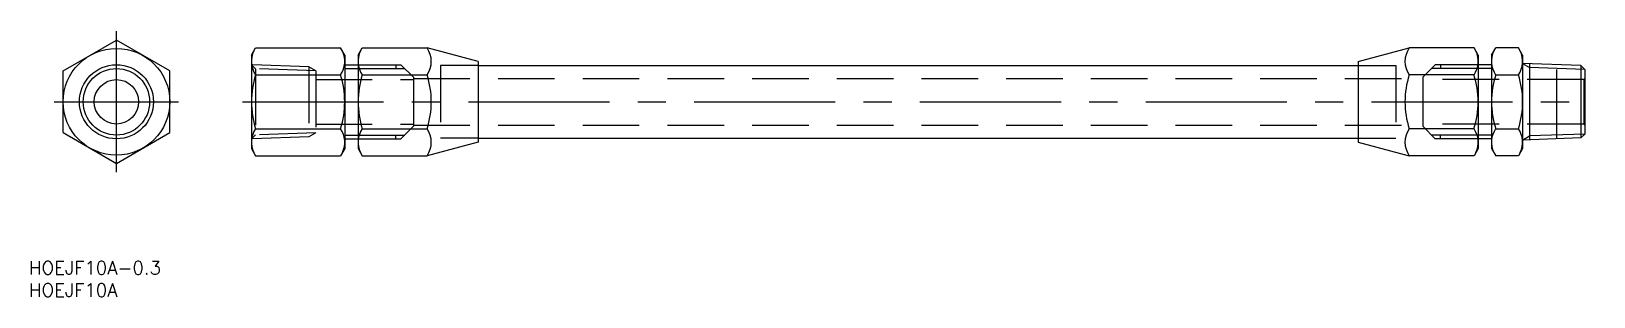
# Model space of a CAD drawing. Extents: x -19 to 332, y -44 to 16.
import ezdxf

# ---------------------------------------------------------------- set-up
doc = ezdxf.new("R2010")
doc.units = 0
doc.linetypes.add('CENTER', pattern=[50.8, 31.75, -6.35, 6.35, -6.35])
doc.linetypes.add('DASHED', pattern=[19.05, 12.7, -6.35])
doc.layers.get('0').update_dxf_attribs({"linetype": 'CONTINUOUS'})
doc.layers.add('CENTER', color=1, linetype='CONTINUOUS')
doc.styles.get("Standard").update_dxf_attribs({"font": 'txt.shx', "height": 3, "bigfont": 'bigfont.shx'})

msp = doc.modelspace()

# ---------------------------------------------------------------- linework, layer by layer
at = {"color": 7, "linetype": 'CONTINUOUS'}
for p, q in [((-12, 6.93), (0, 13.86)), ((12, 6.93), (0, 13.86)), ((30.37, 10.5), (31.3, 12.12)), ((31.3, 12.12), (50.43, 12.12)), ((51.37, 10.5), (50.43, 12.12)), ((54.37, 10.5), (55.3, 12.12)), ((55.3, 12.12), (69.89, 12.12)), ((81.37, 9.05), (69.89, 12.12)), ((279.37, 9.05), (290.84, 12.12)), ((305.43, 12.12), (290.84, 12.12)), ((306.37, 10.5), (305.43, 12.12)), ((309.37, 10.5), (310.3, 12.12)), ((315.43, 12.12), (310.3, 12.12)), ((316.37, 10.5), (315.43, 12.12)), ((30.37, 10.5), (30.37, -10.5)), ((51.37, 10.5), (51.37, -10.5)), ((51.37, 8.33), (54.37, 8.33)), ((54.37, 10.5), (54.37, -10.5)), ((81.37, 9.05), (81.37, -9.05)), ((81.37, 8.15), (279.37, 8.15)), ((279.37, 9.05), (279.37, -9.05)), ((306.37, 10.5), (306.37, -10.5)), ((309.37, 8.33), (306.37, 8.33)), ((309.37, 10.5), (309.37, -10.5)), ((316.37, 10.5), (316.37, -10.5)), ((329.48, 8.14), (316.37, 8.6)), ((317.94, 8.54), (317.94, -8.54)), ((330.37, 7.25), (329.48, 8.14)), ((329.48, 8.14), (329.48, -8.14)), ((330.37, 7.25), (330.37, -7.25)), ((-12, -6.93), (-12, 6.93)), ((12, -6.93), (12, 6.93)), ((31.3, 6.06), (50.43, 6.06)), ((55.3, 6.06), (69.89, 6.06)), ((305.43, 6.06), (290.84, 6.06)), ((310.3, 6.06), (315.43, 6.06)), ((-12, -6.93), (0, -13.86)), ((0, -13.86), (12, -6.93)), ((31.3, -6.06), (50.43, -6.06)), ((55.3, -6.06), (69.89, -6.06)), ((305.43, -6.06), (290.84, -6.06)), ((310.3, -6.06), (315.43, -6.06)), ((30.37, -10.5), (31.3, -12.12)), ((51.37, -10.5), (50.43, -12.12)), ((51.37, -8.33), (54.37, -8.33)), ((54.37, -10.5), (55.3, -12.12)), ((81.37, -9.05), (69.89, -12.12)), ((81.37, -8.15), (279.37, -8.15)), ((279.37, -9.05), (290.84, -12.12)), ((306.37, -10.5), (305.43, -12.12)), ((309.37, -8.33), (306.37, -8.33)), ((309.37, -10.5), (310.3, -12.12)), ((316.37, -10.5), (315.43, -12.12)), ((329.48, -8.14), (316.37, -8.6)), ((330.37, -7.25), (329.48, -8.14)), ((31.3, -12.12), (50.43, -12.12)), ((55.3, -12.12), (69.89, -12.12)), ((305.43, -12.12), (290.84, -12.12)), ((315.43, -12.12), (310.3, -12.12))]:
    msp.add_line(p, q, dxfattribs=at)
at = {"color": 3, "linetype": 'DASHED'}
for p, q in [((43.29, 7.88), (30.37, 8.33)), ((30.37, 8.33), (31.25, 7.44)), ((44.87, 6.97), (31.25, 7.44)), ((31.25, 7.44), (31.25, -7.44)), ((44.87, 6.97), (43.29, 7.88)), ((43.29, 7.88), (43.29, -7.88)), ((54.37, 8.33), (64.01, 8.33)), ((54.37, 7.47), (64.87, 7.47)), ((62.87, 8.33), (62.87, 7.47)), ((66.84, 5.5), (64.01, 8.33)), ((72.89, 8.15), (72.89, -8.15)), ((81.37, 8.15), (72.89, 8.15)), ((279.37, 8.15), (287.84, 8.15)), ((287.84, 8.15), (287.84, -8.15)), ((293.89, 5.5), (296.72, 8.33)), ((306.37, 7.47), (295.87, 7.47)), ((306.37, 8.33), (296.72, 8.33)), ((297.87, 8.33), (297.87, 7.47)), ((44.87, 6.97), (44.87, -6.97)), ((44.87, 5), (66.84, 5)), ((66.84, 5.5), (66.84, -5.5)), ((66.84, 5.25), (293.89, 5.25)), ((293.89, 5.5), (293.89, -5.5)), ((330.12, 5), (293.89, 5)), ((330.12, 5), (330.37, 5.25)), ((330.12, 5), (330.12, -5)), ((44.87, -6.97), (31.25, -7.44)), ((44.87, -6.97), (43.29, -7.88)), ((44.87, -5), (66.84, -5)), ((66.84, -5.5), (64.01, -8.33)), ((66.84, -5.25), (293.89, -5.25)), ((330.12, -5), (293.89, -5)), ((293.89, -5.5), (296.72, -8.33)), ((330.12, -5), (330.37, -5.25)), ((30.37, -8.33), (31.25, -7.44)), ((43.29, -7.88), (30.37, -8.33)), ((54.37, -7.48), (64.87, -7.48)), ((54.37, -8.33), (64.01, -8.33)), ((62.87, -8.33), (62.87, -7.48)), ((81.37, -8.15), (72.89, -8.15)), ((279.37, -8.15), (287.84, -8.15)), ((306.37, -7.48), (295.87, -7.48)), ((306.37, -8.33), (296.72, -8.33)), ((297.87, -8.33), (297.87, -7.48))]:
    msp.add_line(p, q, dxfattribs=at)
at = {"color": 3, "linetype": 'CONTINUOUS'}
for p, q in [((51.37, 7.47), (54.37, 7.47)), ((309.37, 7.47), (306.37, 7.47)), ((316.37, 8.6), (317.94, 7.69)), ((330.37, 7.25), (317.94, 7.69)), ((324.02, 7.28), (324.02, -8.33)), ((51.37, -7.48), (54.37, -7.48)), ((309.37, -7.48), (306.37, -7.48)), ((316.37, -8.6), (317.94, -7.69)), ((330.37, -7.25), (317.94, -7.69))]:
    msp.add_line(p, q, dxfattribs=at)
at = {"color": 7, "linetype": 'CONTINUOUS'}
for radius in [12, 8.33, 5]:
    msp.add_circle((0, 0), radius, dxfattribs=at)
at = {"color": 3, "linetype": 'CONTINUOUS'}
msp.add_circle((0, 0), 7.47, dxfattribs=at)
at = {"color": 7, "linetype": 'CONTINUOUS'}
for centre, radius, start, end in [((35.73, 9.09), 5.37, 154.3842, 214.3842), ((46, 9.09), 5.37, 325.6158, 25.6158), ((59.73, 9.09), 5.37, 154.3842, 214.3842), ((65.46, 9.09), 5.37, 325.6158, 34.3842), ((295.27, 9.09), 5.37, 145.6158, 214.3842), ((301, 9.09), 5.37, 325.6158, 25.6158), ((314.73, 9.09), 5.37, 154.3842, 214.3842), ((311, 9.09), 5.37, 325.6158, 25.6158), ((50.43, 0), 20.06, 162.412, 197.588), ((31.3, 0), 20.06, 342.412, 17.588), ((74.43, 0), 20.06, 162.412, 197.588), ((50.77, 0), 20.06, 342.412, 17.588), ((309.96, 0), 20.06, 162.412, 197.588), ((286.3, 0), 20.06, 342.412, 17.588), ((329.43, 0), 20.06, 162.412, 197.588), ((296.3, 0), 20.06, 342.412, 17.588), ((35.73, -9.09), 5.37, 145.6158, 205.6158), ((46, -9.09), 5.37, 334.3842, 34.3842), ((59.73, -9.09), 5.37, 145.6158, 205.6158), ((65.46, -9.09), 5.37, 325.6158, 34.3842), ((295.27, -9.09), 5.37, 145.6158, 214.3842), ((301, -9.09), 5.37, 334.3842, 34.3842), ((314.73, -9.09), 5.37, 145.6158, 205.6158), ((311, -9.09), 5.37, 334.3842, 34.3842)]:
    msp.add_arc(centre, radius, start, end, dxfattribs=at)
at = {"layer": 'CENTER', "color": 1, "linetype": 'CENTER'}
for p, q in [((0, -15.86), (0, 15.86)), ((28.37, 0), (332.37, 0)), ((-14, 0), (14, 0))]:
    msp.add_line(p, q, dxfattribs=at)

# ---------------------------------------------------------------- texts
at = {"color": 7, "linetype": 'CONTINUOUS'}
for s, p in [('HOEJF10A-0.3', (-19.68, -38.83)), ('HOEJF10A', (-19.68, -43.83))]:
    msp.add_text(s, height=3, dxfattribs=at).set_placement(p)

doc.saveas('drawing.dxf')
